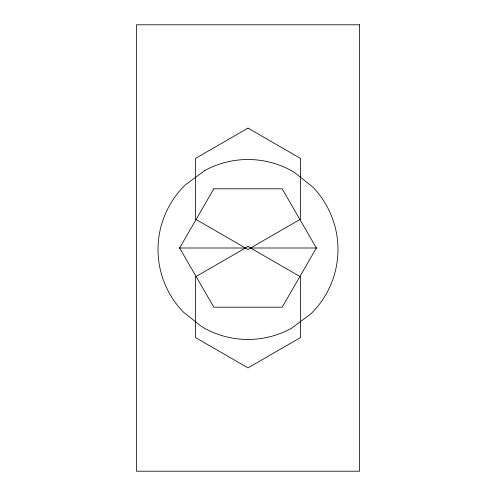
<?xml version="1.0" encoding="UTF-8"?>
<svg xmlns="http://www.w3.org/2000/svg" width="496" height="496" viewBox="0 0 496 496"><rect width="100%" height="100%" fill="white"/><g stroke="black" fill="none" stroke-linecap="round" stroke-linejoin="round"><path stroke-width="0.74" d="M179.099 248L245.427 248M250.399 248L317.049 248M213.826 188.802L179.645 248L213.826 307.198L282.181 307.198L316.355 248L282.174 188.802L213.826 188.802M204.457 170.742L185.566 184.698A89.974 89.974 0 0 0 183.21 311.922L201.581 326.566A89.974 89.974 0 0 0 291.543 328.228L310.434 314.272A89.974 89.974 0 0 0 312.79 187.048L294.419 172.41A89.974 89.974 0 0 0 204.457 170.742M248 128.123L195.449 158.46L195.449 219.145L248 249.488L300.551 219.145L300.551 158.46L248 128.123M248 246.512L195.449 276.855L195.449 337.54L248 367.877L300.551 337.54L300.551 276.855L248 246.512M359.6 24.8L136.4 24.8L136.4 471.2L359.6 471.2L359.6 24.8"/></g></svg>
